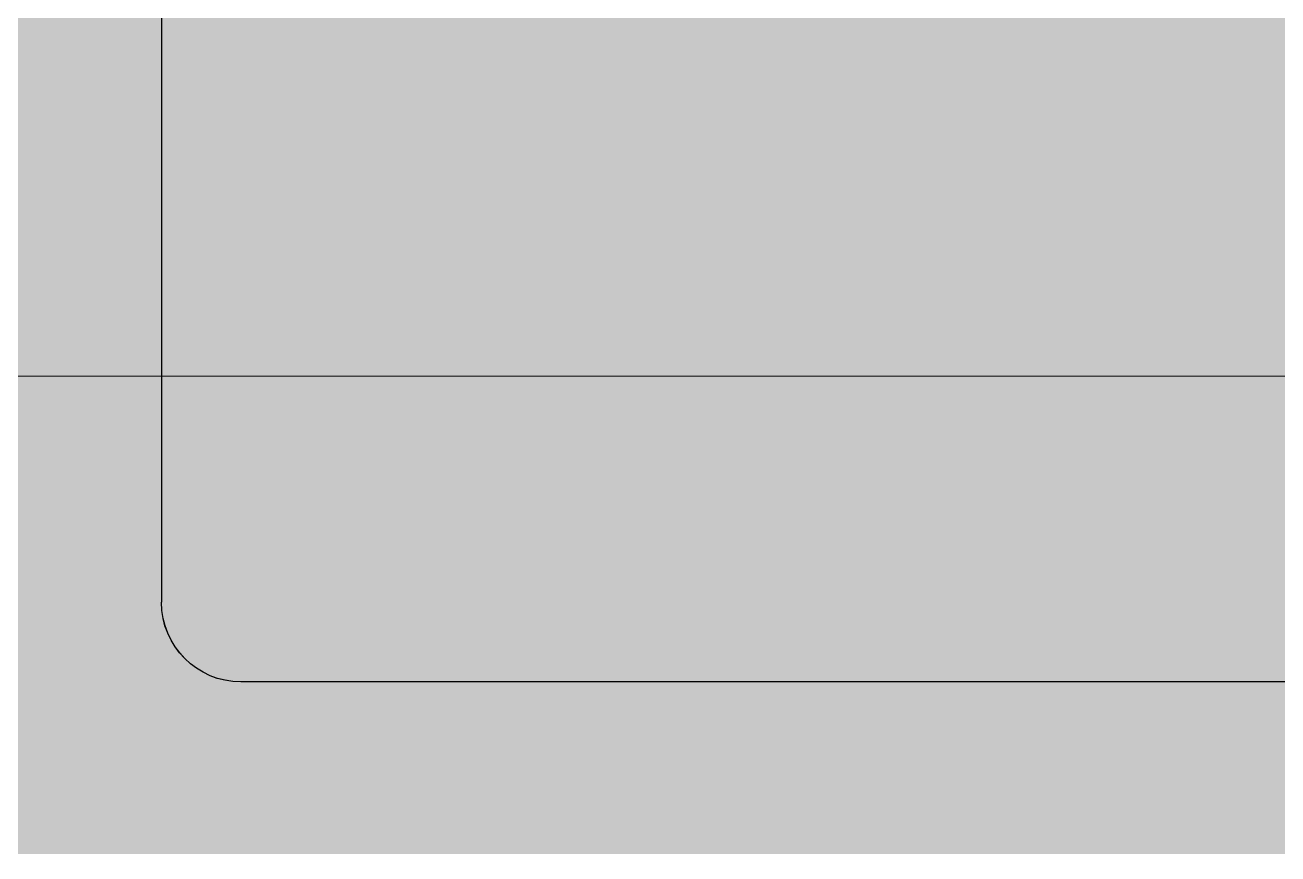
# Model space of a CAD drawing. Header units: millimetres. Extents: x 3546612 to 5615882, y 547008 to 3162891.
# Drawn here: x 5476862.8 to 5476993.9, y 2457717.6 to 2457804.3 of the extents above; entities that cross this region are included whole.
import ezdxf

# ---------------------------------------------------------------- set-up
doc = ezdxf.new("R2010")
doc.units = ezdxf.units.MM
doc.layers.add('HEB-Angle joint', color=1, linetype='Continuous')
doc.layers.add('XR-평면도$0$A-ELEV-PATT', color=9, linetype='Continuous')
doc.layers.add('XR-평면도$0$A-ELEV-LIN3', color=9, linetype='Continuous', lineweight=18)

# ---------------------------------------------------------------- blocks, each defined once
blk = doc.blocks.new('XR-평면도$0$스크린+범퍼_기준층 고정식램프(210318)')
at = {"layer": 'XR-평면도$0$A-ELEV-PATT', "ltscale": 0.002}
h = blk.add_hatch(dxfattribs=at)
h.set_pattern_fill('AR-SAND', color=256, angle=180, style=0)
edge = h.paths.add_edge_path()
edge.add_line((623.67, -7000), (532, -7000))
edge.add_line((532, -7000), (532, -302))
edge.add_line((532, -302), (623.67, -302))
edge.add_arc((623.67, -310.33), 8.33, 0, 90, ccw=False)
edge.add_line((632, -310.33), (632, -6991.67))
edge.add_arc((623.67, -6991.67), 8.33, -90, 0, ccw=False)
at = {"layer": 'XR-평면도$0$A-ELEV-PATT'}
for p, q in [((502, -302), (623.67, -302)), ((632, -6991.67), (632, -310.33))]:
    blk.add_line(p, q, dxfattribs=at)
blk.add_arc((623.67, -310.33), 8.33, 0, 90, dxfattribs=at)

msp = doc.modelspace()

# ---------------------------------------------------------------- linework, layer by layer
at = {"layer": 'HEB-Angle joint', "const_width": 300}
msp.add_lwpolyline([(5427097.77, 2494208.03), (5499075.05, 2494208.03), (5499075.05, 2457867.56), (5427097.77, 2457867.56)], close=True, dxfattribs=at)
at = {"layer": 'XR-평면도$0$A-ELEV-LIN3'}
for points in [[(5431925.04, 2444767.56), (5433225.04, 2444767.56), (5433225.04, 2445367.56), (5442925.04, 2445367.56), (5442925.04, 2444767.56), (5444225.04, 2444767.56), (5444225.04, 2446467.56), (5443125.04, 2446467.56), (5443125.04, 2457767.56), (5483575.04, 2457767.56), (5483575.04, 2450767.56), (5488025.04, 2450767.56), (5488025.04, 2446467.56), (5486925.04, 2446467.56), (5486925.04, 2444767.56), (5488225.04, 2444767.56), (5488225.04, 2445367.56), (5498075.04, 2445367.56), (5498075.04, 2444767.56), (5498375.04, 2444767.56), (5498375.04, 2430267.56)], [(5431925.05, 2444767.56), (5433225.05, 2444767.56), (5433225.05, 2445367.56), (5442925.05, 2445367.56), (5442925.05, 2444767.56), (5444225.05, 2444767.56), (5444225.05, 2446467.56), (5443125.05, 2446467.56), (5443125.05, 2457767.56), (5483575.05, 2457767.56), (5483575.05, 2450767.56), (5488025.05, 2450767.56), (5488025.05, 2446467.56), (5486925.05, 2446467.56), (5486925.05, 2444767.56), (5488225.05, 2444767.56), (5488225.05, 2445367.56), (5498075.05, 2445367.56), (5498075.05, 2444767.56), (5498375.05, 2444767.56), (5498375.05, 2430267.56)], [(5431925.05, 2444767.56), (5433225.05, 2444767.56), (5433225.05, 2445367.56), (5442925.05, 2445367.56), (5442925.05, 2444767.56), (5444225.05, 2444767.56), (5444225.05, 2446467.56), (5443125.05, 2446467.56), (5443125.05, 2457767.56), (5483575.05, 2457767.56), (5483575.05, 2450767.56), (5488025.05, 2450767.56), (5488025.05, 2446467.56), (5486925.05, 2446467.56), (5486925.05, 2444767.56), (5488225.05, 2444767.56), (5488225.05, 2445367.56), (5498075.05, 2445367.56), (5498075.05, 2444767.56), (5498375.05, 2444767.56), (5498375.05, 2430267.56)]]:
    msp.add_lwpolyline(points, dxfattribs=at)

# ---------------------------------------------------------------- block references
at = {"xscale": -1, "rotation": 90}
for p in [(5476575.04, 2458367.56), (5476575.05, 2458367.56), (5476575.05, 2458367.56)]:
    msp.add_blockref('XR-평면도$0$스크린+범퍼_기준층 고정식램프(210318)', p, dxfattribs=at)

doc.saveas('drawing.dxf')
